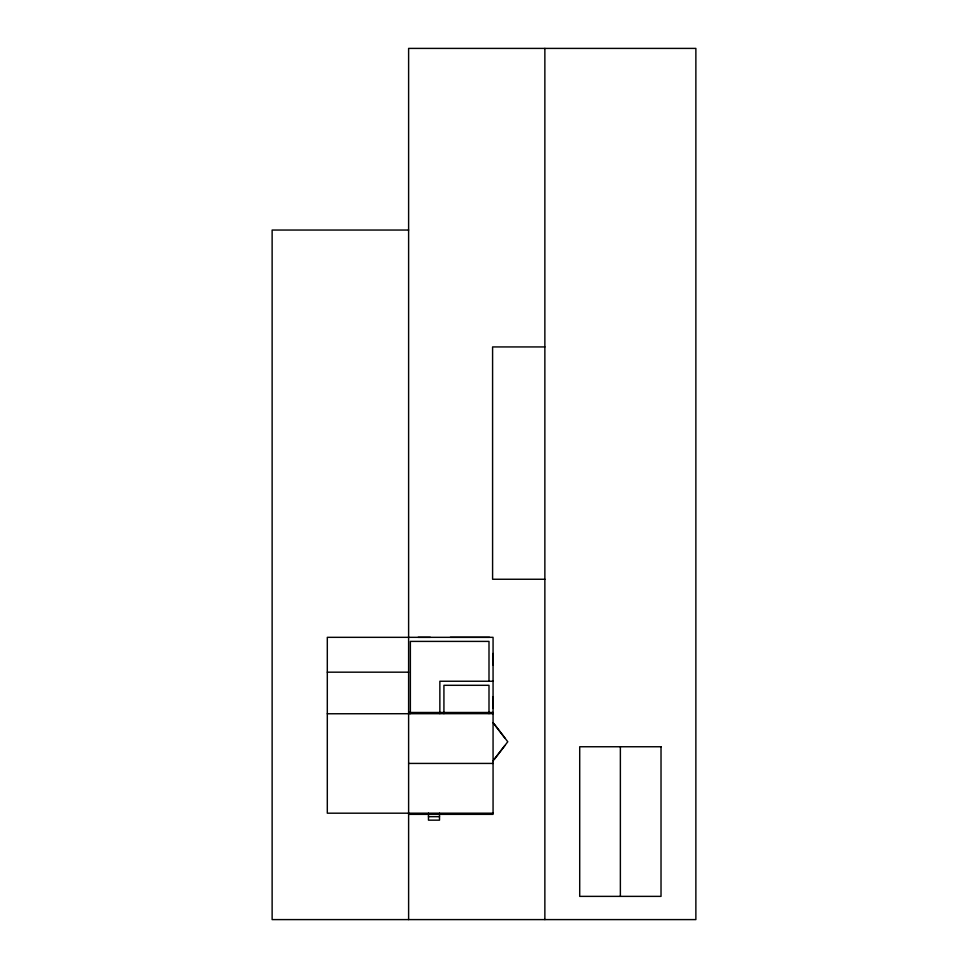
<?xml version="1.0" encoding="UTF-8"?>
<svg xmlns="http://www.w3.org/2000/svg" width="968" height="968" viewBox="0 0 968 968"><rect width="100%" height="100%" fill="white"/><g stroke="black" fill="none" stroke-linecap="round" stroke-linejoin="round"><path stroke-width="1.45" d="M493.063 760.896L507.776 741.754L493.063 722.624M494.261 724.185L504.885 738.003M408.617 230.045L272.129 230.045L272.129 919.6L695.871 919.6L695.871 48.4L408.617 48.4L408.617 919.6M544.863 346.931L492.591 346.931L492.591 579.251L544.863 579.251M493.063 653.473L493.063 664.98M327.305 672.179L408.617 672.179M493.063 681.242L439.859 681.242L439.859 713.646M493.063 696.924L493.063 708.419M408.617 712.484L493.063 712.484M327.305 713.767L493.063 713.646M408.617 763.425L493.063 763.425M493.063 813.193L327.305 813.193L327.305 637.331L493.063 637.331L493.063 814.354L408.617 814.354M411.17 813.773L420.463 813.773M452.988 813.773L478.543 813.773M428.473 816.677L439.508 816.677M504.885 745.517L494.261 759.335M620.367 746.751L620.367 896.368M544.863 48.4L544.863 919.6M489.578 637.331L450.314 637.331M488.997 681.242L488.997 641.397L410.359 641.397L410.359 713.646M488.997 713.646L488.997 685.308L443.925 685.308L443.925 713.646M439.508 813.193L439.508 820.162L428.473 820.162L428.473 813.193M430.336 637.331L418.14 637.331M661.023 746.751L579.711 746.751L579.711 896.368L661.023 896.368L661.023 746.751"/></g></svg>
